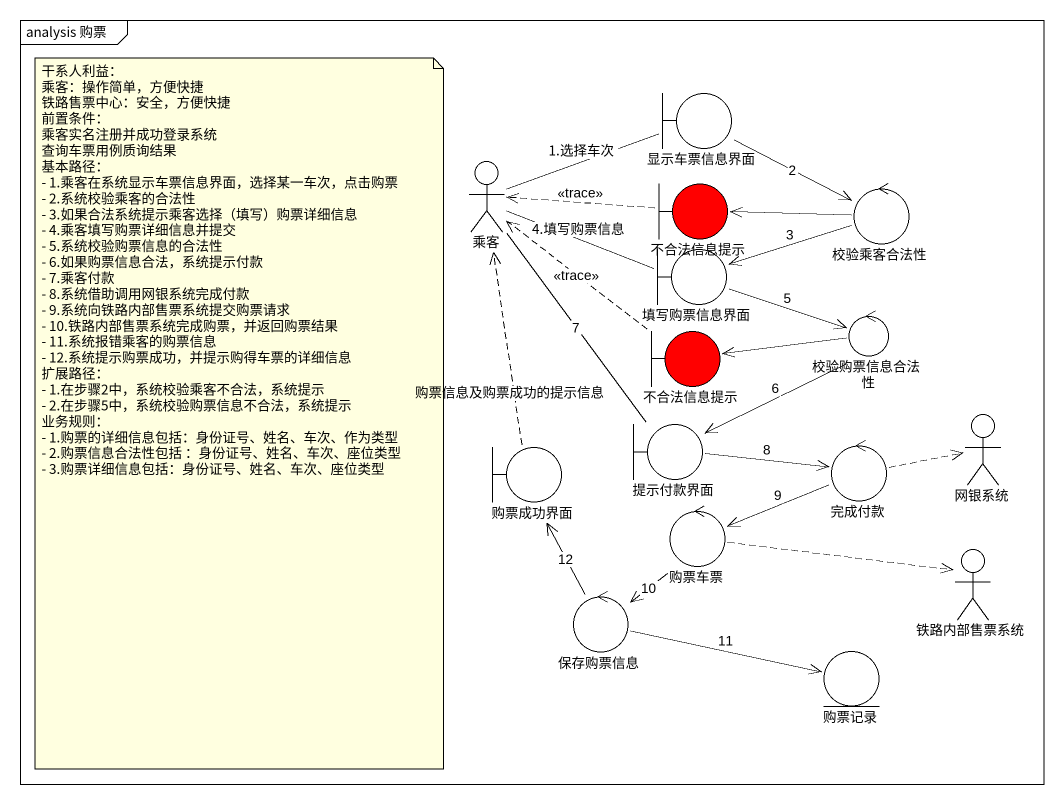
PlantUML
@startuml
mainframe analysis 购票
boundary 显示车票信息界面
actor 乘客
boundary 不合法信息提示 #FF0000
control 校验乘客合法性
boundary 填写购票信息界面
boundary "不合法信息提示" as 不合法信息提示_2 #FF0000
control 校验购票信息合法性
boundary 购票成功界面
boundary 提示付款界面
control 完成付款
actor 网银系统
control 购票车票
actor 铁路内部售票系统
control 保存购票信息
entity 购票记录
显示车票信息界面 -right-> 校验乘客合法性 : 2
乘客 -right- 显示车票信息界面 : 1.选择车次
乘客 -right- 填写购票信息界面 : 4.填写购票信息
乘客 -- 提示付款界面 : 7
不合法信息提示 .left.> 乘客 : <<trace>>
校验乘客合法性 -left-> 不合法信息提示
校验乘客合法性 -left-> 填写购票信息界面 : 3
填写购票信息界面 -right-> 校验购票信息合法性 : 5
不合法信息提示_2 .up.> 乘客 : <<trace>>
校验购票信息合法性 -left-> 不合法信息提示_2
校验购票信息合法性 -left-> 提示付款界面 : 6
购票成功界面 .up.> 乘客 : 购票信息及购票成功的提示信息
提示付款界面 -right-> 完成付款 : 8
完成付款 .right.> 网银系统
完成付款 -left-> 购票车票 : 9
购票车票 .right.> 铁路内部售票系统
购票车票 --> 保存购票信息 : 10
保存购票信息 -up-> 购票成功界面 : 12
保存购票信息 -right-> 购票记录 : 11
note as N1
  干系人利益：
  乘客：操作简单，方便快捷
  铁路售票中心：安全，方便快捷
  前置条件：
  乘客实名注册并成功登录系统
  查询车票用例质询结果
  基本路径：
  - 1.乘客在系统显示车票信息界面，选择某一车次，点击购票
  - 2.系统校验乘客的合法性
  - 3.如果合法系统提示乘客选择（填写）购票详细信息
  - 4.乘客填写购票详细信息并提交
  - 5.系统校验购票信息的合法性
  - 6.如果购票信息合法，系统提示付款
  - 7.乘客付款
  - 8.系统借助调用网银系统完成付款
  - 9.系统向铁路内部售票系统提交购票请求
  - 10.铁路内部售票系统完成购票，并返回购票结果
  - 11.系统报错乘客的购票信息
  - 12.系统提示购票成功，并提示购得车票的详细信息
  扩展路径：
  - 1.在步骤2中，系统校验乘客不合法，系统提示
  - 2.在步骤5中，系统校验购票信息不合法，系统提示
  业务规则：
  - 1.购票的详细信息包括：身份证号、姓名、车次、作为类型
  - 2.购票信息合法性包括 ：身份证号、姓名、车次、座位类型
  - 3.购票详细信息包括：身份证号、姓名、车次、座位类型
end note
@enduml
